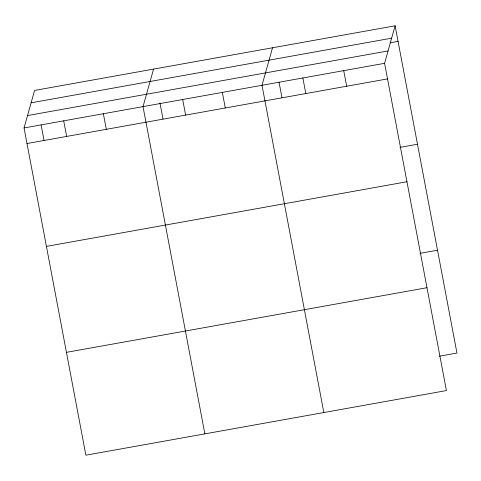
<?xml version="1.0" encoding="UTF-8"?>
<svg xmlns="http://www.w3.org/2000/svg" width="481" height="481" viewBox="0 0 481 481"><rect width="100%" height="100%" fill="white"/><g stroke="black" fill="none" stroke-linecap="round" stroke-linejoin="round"><path stroke-width="0.72" d="M395.117 25.8L384.584 63.318L446.416 390.566L85.883 455.2L24.05 127.952L34.584 90.434L395.117 25.8L456.95 353.048L439.436 356.193M153.559 69.102L143.025 106.62L204.858 433.868M272.535 47.775L262.001 85.293L323.833 412.542M31.109 102.814L391.642 38.179M390.037 42.827L398.058 41.384M27.525 115.566L388.059 50.938M24.05 127.952L384.584 63.318M26.996 143.536L387.53 78.902M399.982 147.372L417.496 144.234M46.429 246.386L406.962 181.752M420.003 253.343L437.518 250.204M66.45 352.351L426.984 287.716M343.723 70.641L346.669 86.231M302.862 77.97L305.808 93.554M279.064 82.323L281.956 97.643M222.342 92.4L225.288 107.984M182.684 99.513L185.63 115.097M159.951 102.922L162.981 118.969M103.367 113.732L106.313 129.317M63.708 120.839L66.655 136.424M41.113 124.982L44.005 140.302"/></g></svg>
